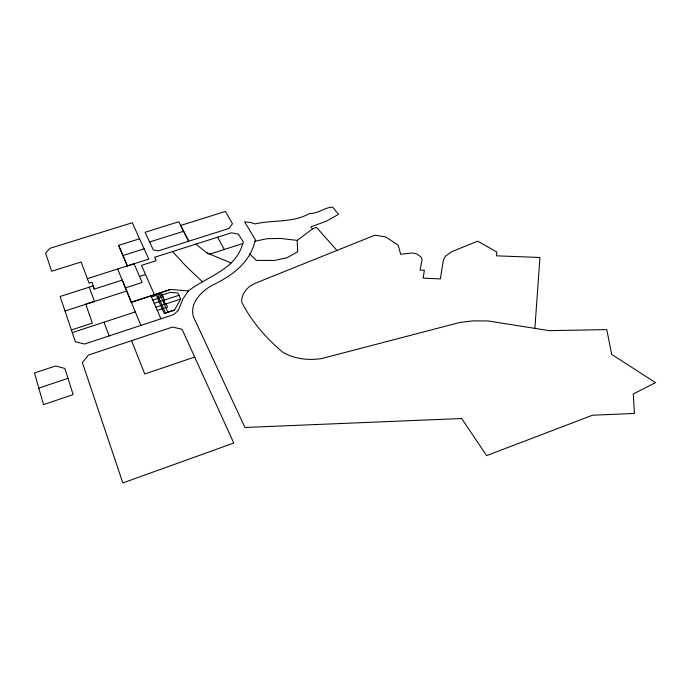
<?xml version="1.0" encoding="UTF-8"?>
<svg xmlns="http://www.w3.org/2000/svg" width="690" height="690" viewBox="0 0 690 690"><rect width="100%" height="100%" fill="white"/><g stroke="black" fill="none" stroke-linecap="round" stroke-linejoin="round"><path stroke-width="1.03" d="M534.879 328.38L539.934 257.482L496.498 255.826L496.843 252.048L477.722 241.172L451.803 251.626L445.464 256.163L443.403 260.001L440.358 278.933L423.125 278.139L424.393 270.247L420.098 270.101L422.125 259.44L421.081 257.094L417.485 254.334A12.454 7.918 -3.8 0 0 412.197 253.006L400.64 254.256L398.259 245.209L385.589 236.868L374.843 235.204L254.653 283.504L249.702 286.385A31.033 20.208 -9.7 0 0 241.785 302.237C251.479 321.471 266.245 338.324 282.719 352.176C294.466 359.033 308.309 360.577 321.6 358.576L459.721 322.497L473.323 320.85L488.158 320.979L549.197 330.648L606.76 329.613L611.659 354.401L655.5 382.622L633.282 393.964L634.429 413.457L592.572 415.216L486.597 455.616L461.696 418.52L244.959 427.481L195.236 320.695C186.93 306.369 199.936 292.034 212.046 285.393C231.21 276.224 249.849 263.244 254.964 241.224L255.507 240.008L244.622 221.783L251.712 222.723L255.067 223.914C273.24 219.653 292.922 223.103 309.672 213.4C317.987 213.857 324.429 207.492 332.563 207.052L338.557 214.331L326.258 221.214L310.914 226.838L312.579 228.847L316.494 227.381L337.177 250.686M242.733 243.561L243.363 242.164L238.378 234.143L231.495 232.789L154.62 257.249L156.19 260.691L141.493 265.374L154.422 294.708L170.525 289.472L188.318 290.956C207.354 276.267 235.773 269.669 242.733 243.561L209.812 254.127L206.698 252.825L195.917 244.096M180.737 299.046L174.415 310.172L164.28 313.51L156.871 296.769L170.413 292.362L177.899 292.983L180.737 299.046L155.888 307.188M188.318 290.956L183.109 298.598L178.322 310.362L173.742 314.571L84.577 344.034L75.365 341.748L60.116 296.484L93.21 285.893L94.219 289.11L122.225 280.123L140.881 325.421M254.964 241.224L267.03 238.697L280.597 238.464L297.218 240.379L312.579 228.847M194.684 357.032L144.762 373.997L131.574 340.67L88.398 355.057L82.386 362.595L122.846 482.948L233.746 443.04L182.074 329.303L172.552 327.043L131.574 340.67M38.804 388.108L68.008 378.31L64.851 368.443L55.536 365.985L34.5 372.988L43.496 404.642L73.131 394.594L68.008 378.31M174.475 310.06L165.471 313.019L158.088 296.372M72.303 332.589L135.318 311.94M157.286 310.388L167.584 307.007L166.152 303.824M117.654 268.997L131.333 302.237L154.422 294.708M131.333 302.237L170.525 289.472M151.446 297.002L161.607 293.699L164.41 299.934L154.18 303.272M152.809 300.124L163.004 296.804M71.389 329.949L92.356 323.11L85.758 304.255L126.701 291.016M178.977 295.294L163.711 300.288L165.41 304.074M125.425 287.894L142.14 282.469L134.076 263.778L87.345 278.648L81.135 261.984L51.655 271.23L45.557 253.127L50.008 248.279L132.299 222.749L148.773 259.104L127.357 265.926L118.611 245.381L139.561 238.8M65.007 310.966L94.487 301.427L89.183 287.187M139.509 276.466L145.521 274.534M122.906 255.533L144.115 248.831M149.635 241.983L153.284 249.892L158.208 250.901L188.672 241.241L180.651 225.466L225.449 211.433L232.487 223.758L228.907 228.494L188.672 241.241L178.77 221.74L145.142 232.271L149.635 241.983L183.618 231.279M206.698 252.825L231.193 263.019M202.498 281.77L186.567 266.788L172.543 251.54M249.771 253.955L256.361 260.415L274.31 260.475L286.937 257.793L297.701 251.755L297.218 240.379M217.617 237.205L224.293 249.47M160.451 295.605L167.877 312.234M150.946 295.855L160.942 318.789M118.611 245.381L127.357 265.926M87.345 278.648L89.062 283.193L92.089 282.227L94.219 289.11M104 322.204L109.115 335.927"/></g></svg>
